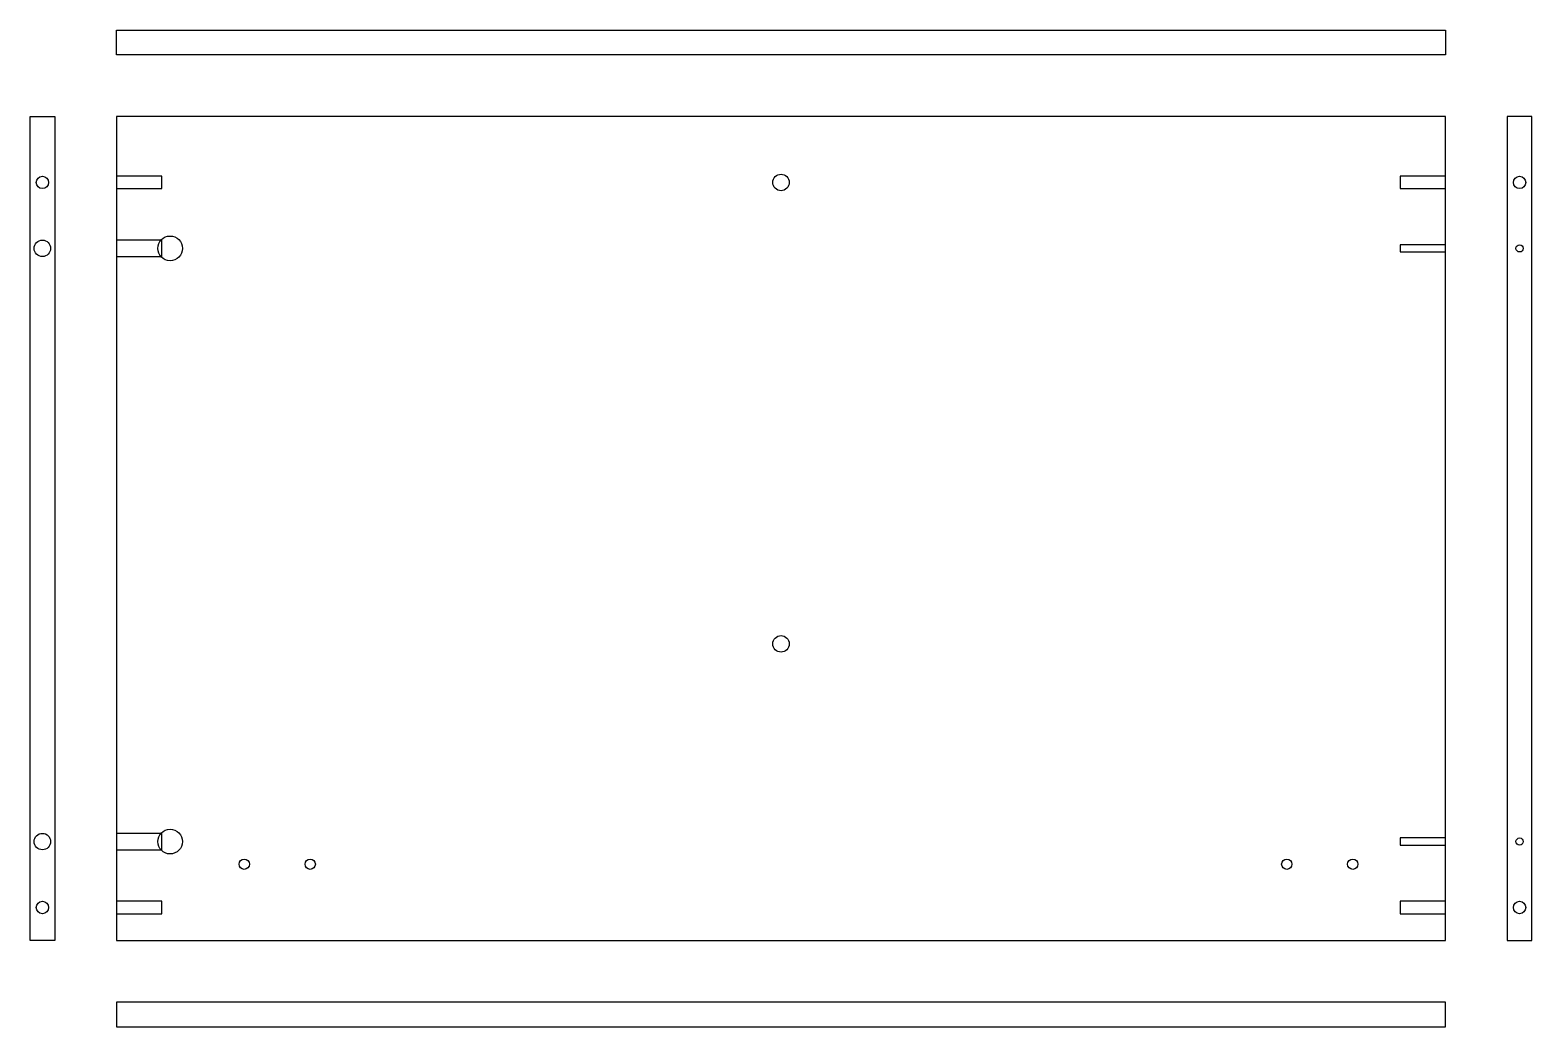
# Model space of a CAD drawing. Extents: x -42 to 687, y -42 to 442.
import ezdxf

# ---------------------------------------------------------------- set-up
doc = ezdxf.new("R2010")
doc.units = 0

msp = doc.modelspace()

# ---------------------------------------------------------------- linework, layer by layer
at = {"layer": 'FACE1', "color": 0}
msp.add_lwpolyline([(-30, 0), (-42, 0), (-42, 400), (-30, 400)], close=True, dxfattribs=at)
for centre, radius in [((-36, 368), 3), ((-36, 336), 4), ((-36, 48), 4), ((-36, 16), 3)]:
    msp.add_circle(centre, radius, dxfattribs=at)
at = {"layer": 'FACE2', "color": 0}
msp.add_lwpolyline([(0, -30), (0, -42), (645, -42), (645, -30)], close=True, dxfattribs=at)
at = {"layer": 'FACE3', "color": 0}
msp.add_lwpolyline([(675, 0), (687, 0), (687, 400), (675, 400)], close=True, dxfattribs=at)
for centre, radius in [((681, 368), 3), ((681, 336), 1.75), ((681, 48), 1.75), ((681, 16), 3)]:
    msp.add_circle(centre, radius, dxfattribs=at)
at = {"layer": 'FACE4', "color": 0}
msp.add_lwpolyline([(0, 430), (0, 442), (645, 442), (645, 430)], close=True, dxfattribs=at)
at = {"layer": 'LATOA', "color": 0}
for points in [[(0, 365), (22, 365), (22, 371), (0, 371)], [(0, 332), (22, 332), (22, 340), (0, 340)], [(0, 44), (22, 44), (22, 52), (0, 52)], [(0, 13), (22, 13), (22, 19), (0, 19)]]:
    msp.add_lwpolyline(points, close=True, dxfattribs=at)
at = {"layer": 'LATOC', "color": 0}
for points in [[(645, 371), (623, 371), (623, 365), (645, 365)], [(645, 337.75), (623, 337.75), (623, 334.25), (645, 334.25)], [(645, 49.75), (623, 49.75), (623, 46.25), (645, 46.25)], [(645, 19), (623, 19), (623, 13), (645, 13)]]:
    msp.add_lwpolyline(points, close=True, dxfattribs=at)
at = {"layer": 'LATOE9K00', "color": 0}
for centre in [(62, 37), (94, 37), (568, 37), (600, 37)]:
    msp.add_circle(centre, 2.5, dxfattribs=at)
at = {"layer": 'PANEL12K00', "color": 0}
msp.add_lwpolyline([(0, 0), (645, 0), (645, 400), (0, 400)], close=True, dxfattribs=at)
at = {"layer": 'VERTICA5K00', "color": 0}
for centre in [(62, 37), (94, 37), (568, 37), (600, 37)]:
    msp.add_circle(centre, 2.5, dxfattribs=at)
at = {"layer": 'VERTICA9K00', "color": 0}
for centre, radius in [((322.5, 368), 4), ((26, 336), 6), ((322.5, 144), 4), ((26, 48), 6)]:
    msp.add_circle(centre, radius, dxfattribs=at)

doc.saveas('drawing.dxf')
